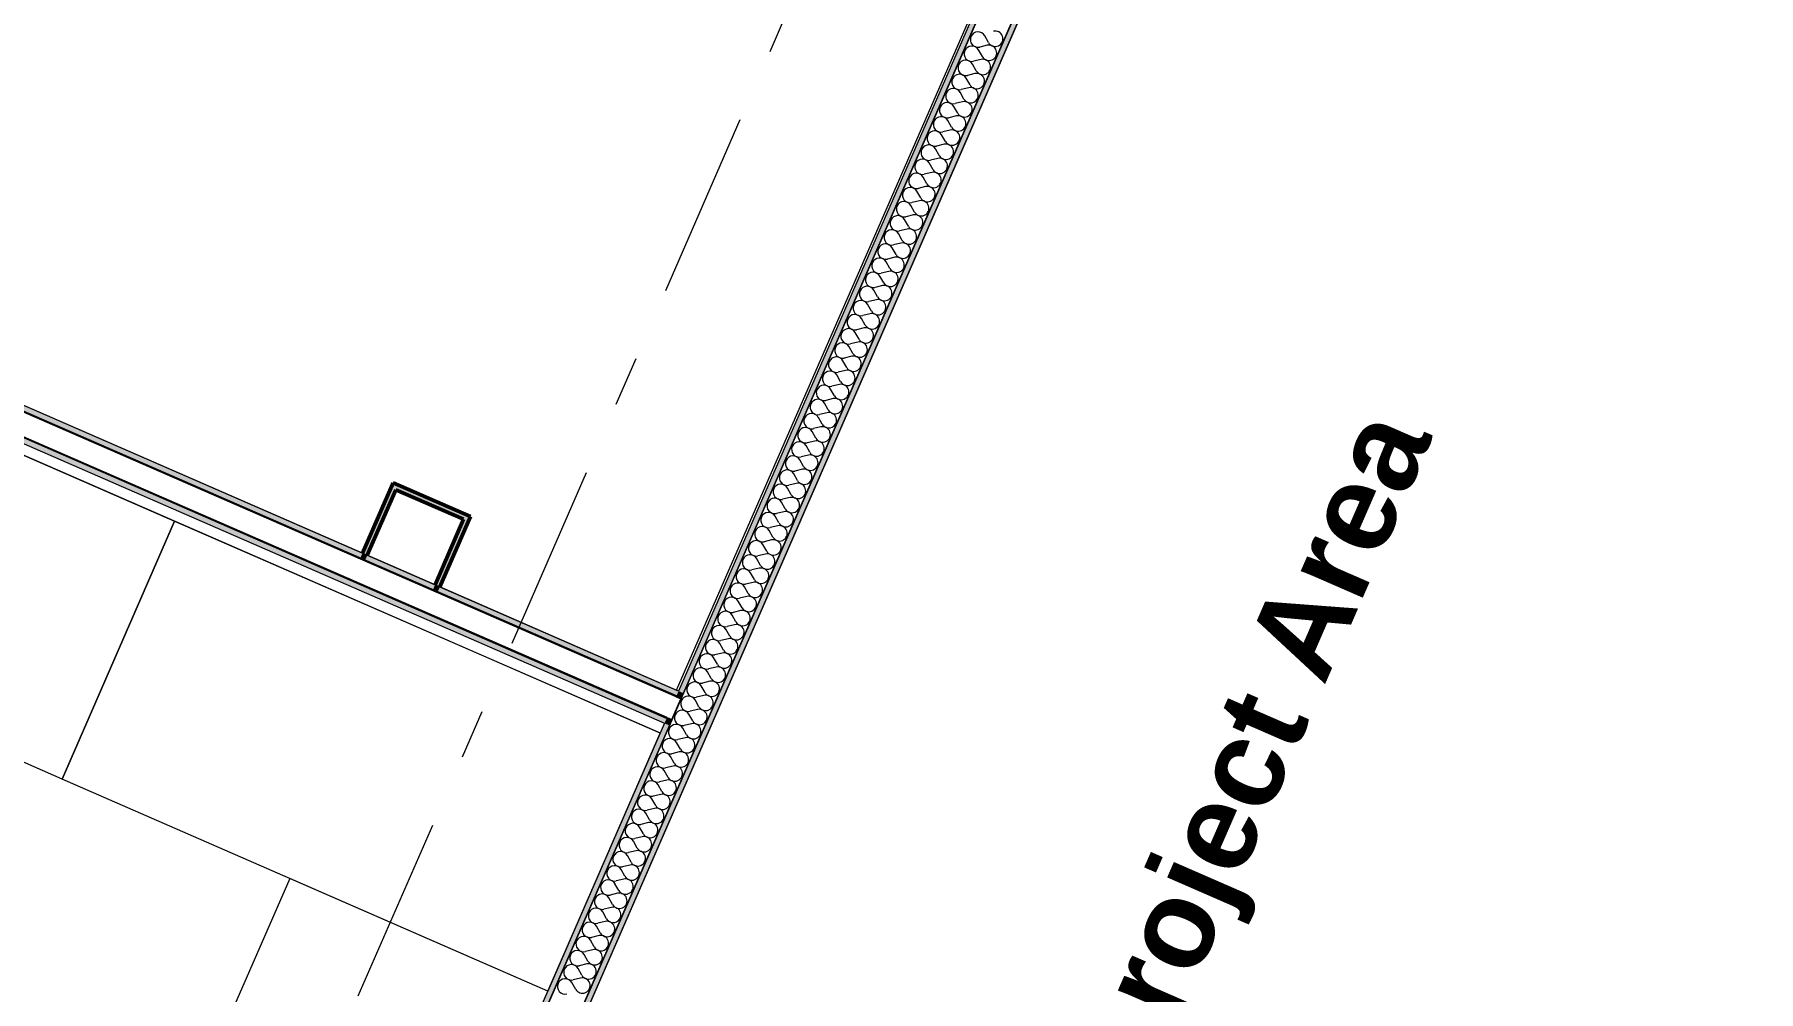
# Model space of a CAD drawing. Header units: millimetres. Extents: x -50172 to 90294, y -80883 to 956680.
# Drawn here: x -2007 to 2893, y -29572 to -26853 of the extents above; entities that cross this region are included whole.
import ezdxf
from ezdxf.enums import TextEntityAlignment as Align

# ---------------------------------------------------------------- set-up
doc = ezdxf.new("R2010")
doc.units = ezdxf.units.MM
doc.header["$MEASUREMENT"] = 0
doc.linetypes.add('Double Dashed', pattern=[1093.611073, 529.166651, -211.666656, 141.111112, -211.666656])
for name, color, linetype in [('A-25-M_Wall_Int', 7, 'Continuous'), ('New_A-15-MG_Structural_Grid_Phase_2', 7, 'Continuous'), ('New_A-25-M_Wall_Int', 7, 'Continuous'), ('New_A-35-M_FFE-Zone', 7, 'Continuous'), ('New_A-35-M_FFE_Fixed', 7, 'Continuous')]:
    doc.layers.add(name, color=color, linetype=linetype)
for name, color, linetype, lineweight, true_color in [('A-25-M_Wall_Int_Pen_No__107', 7, 'Continuous', 15, 0xa6a6a6), ('A-25-M_Wall_Int_Pen_No__27', 7, 'Continuous', 50, 0x2a2a2a), ('New_A-15-MG_Structural_Grid_Phase_2_Pen_No__222', 7, 'Continuous', 13, 0x65af33), ('New_A-25-M_Wall_Int_Pen_No__107', 7, 'Continuous', 15, 0xa6a6a6), ('New_A-35-M_FFE-Zone_Pen_No__74', 7, 'Continuous', 20, 0x606060), ('New_A-35-M_FFE_Fixed_Pen_No__64', 7, 'Continuous', 20, 0x606060)]:
    doc.layers.add(name, color=color, linetype=linetype, lineweight=lineweight, true_color=true_color)
doc.layers.add('New_A-25-M_Wall_Int_Pen_No__1', color=7, linetype='Continuous', lineweight=13)
doc.layers.add('New_ArchiCAD Zone Stamps_Pen_No__9', color=7, linetype='Continuous', lineweight=13)
doc.styles.add('GENERATED_STYLE_2', font='')
doc.styles.add('GENERATED_STYLE_3', font='')
doc.styles.add('GENERATED_STYLE_4', font='')
doc.styles.get('GENERATED_STYLE_2').set_extended_font_data('Arial', bold=True)
doc.styles.get('GENERATED_STYLE_3').set_extended_font_data('Arial')
doc.styles.get('GENERATED_STYLE_4').set_extended_font_data('Swis721 BT')

# ---------------------------------------------------------------- blocks, each defined once
blk = doc.blocks.new('Physics Lab_INB 2301_17_1', base_point=(-3341.5, -30238.9))
at = {"layer": 'New_A-35-M_FFE-Zone_Pen_No__74', "linetype": 'Continuous'}
for p, q in [((-228.4, -28837.6), (-4425.4, -27007.5)), ((-1873.1, -32609.5), (-228.4, -28837.6))]:
    blk.add_line(p, q, dxfattribs=at)
at = {"layer": 'New_ArchiCAD Zone Stamps_Pen_No__9'}
for tag, height, style, p in [('ROOM_NAME', 250, 'GENERATED_STYLE_2', (-3799.3, -28842.9)), ('zoneNameLine2', 250, 'GENERATED_STYLE_2', (-3987.7, -29275)), ('ROOM_NUMBER', 200, 'GENERATED_STYLE_3', (-4176.1, -29695.7)), ('measuredAreaCode', 200, 'GENERATED_STYLE_3', (-4333.2, -30055.8)), ('DUMMY_649', 200, 'GENERATED_STYLE_3', (-4025.8, -30189.9)), ('DUMMY_650', 200, 'GENERATED_STYLE_3', (-3536.4, -30403.2)), ('DUMMY_651', 133.3, 'GENERATED_STYLE_3', (-3257.1, -30509.8))]:
    blk.add_attdef(tag, text='', height=height, rotation=336.4404, dxfattribs=dict(at, style=style)).set_placement(p, align=Align.TOP_LEFT)
blk = doc.blocks.new('store_INB 2103_18_1', base_point=(-1191.8, -26291.2))
at = {"layer": 'New_A-35-M_FFE-Zone_Pen_No__74', "linetype": 'Continuous'}
for p, q in [((-181.9, -28716), (2208.1, -23235.1)), ((-4373.4, -26888.3), (-181.9, -28716))]:
    blk.add_line(p, q, dxfattribs=at)
at = {"layer": 'New_ArchiCAD Zone Stamps_Pen_No__9'}
for tag, height, style, p in [('ROOM_NAME', 250, 'GENERATED_STYLE_2', (-1439.9, -24986.5)), ('zoneNameLine2', 250, 'GENERATED_STYLE_2', (-1628.3, -25418.7)), ('ROOM_NUMBER', 200, 'GENERATED_STYLE_3', (-1816.7, -25839.4)), ('measuredAreaCode', 200, 'GENERATED_STYLE_3', (-1973.8, -26199.5)), ('DUMMY_649', 200, 'GENERATED_STYLE_3', (-1666.4, -26333.5)), ('DUMMY_650', 200, 'GENERATED_STYLE_3', (-1177, -26546.9)), ('DUMMY_651', 133.3, 'GENERATED_STYLE_3', (-897.7, -26653.5))]:
    blk.add_attdef(tag, text='', height=height, rotation=336.4404, dxfattribs=dict(at, style=style)).set_placement(p, align=Align.TOP_LEFT)
blk = doc.blocks.new('Final Year Project Area_INB 2304_19_1', base_point=(1437.2, -28649))
at = {"layer": 'New_A-35-M_FFE-Zone_Pen_No__74', "linetype": 'Continuous'}
blk.add_line((2406.7, -23104.8), (-1869.4, -32911.2), dxfattribs=at)
at = {"layer": 'New_ArchiCAD Zone Stamps_Pen_No__9'}
for tag, height, style, p in [('zoneNameLine2', 250, 'GENERATED_STYLE_2', (642.7, -31588.2)), ('ROOM_NAME', 250, 'GENERATED_STYLE_2', (210.5, -31399.8)), ('DUMMY_650', 200, 'GENERATED_STYLE_3', (1782.3, -31125.5)), ('measuredAreaCode', 200, 'GENERATED_STYLE_3', (1434.9, -31922.2)), ('ROOM_NUMBER', 200, 'GENERATED_STYLE_3', (1074.8, -31765.2)), ('DUMMY_651', 133.3, 'GENERATED_STYLE_3', (1904.1, -30831)), ('DUMMY_649', 200, 'GENERATED_STYLE_3', (1568.9, -31614.8))]:
    blk.add_attdef(tag, text='', height=height, rotation=66.4404, dxfattribs=dict(at, style=style)).set_placement(p, align=Align.TOP_LEFT)
blk = doc.blocks.new('*X470')
at = {"layer": 'New_A-25-M_Wall_Int_Pen_No__107', "linetype": 'Continuous'}
for p, q in [((686.9, -26915.6), (676.1, -26896.6)), ((700.9, -26883.5), (679.6, -26888.5)), ((704.4, -26875.5), (693.6, -26856.4)), ((669.4, -26955.8), (658.6, -26936.7)), ((683.4, -26923.7), (662.1, -26928.7)), ((651.9, -26995.9), (641, -26976.9)), ((665.9, -26963.8), (644.6, -26968.9)), ((630.8, -27044.1), (609.5, -27049.2)), ((634.3, -27036.1), (623.5, -27017)), ((648.4, -27004), (627, -27009)), ((613.3, -27084.3), (592, -27089.3)), ((616.8, -27076.3), (606, -27057.2)), ((581.8, -27156.6), (571, -27137.5)), ((595.8, -27124.4), (574.5, -27129.5)), ((599.3, -27116.4), (588.5, -27097.4)), ((564.3, -27196.7), (553.5, -27177.7)), ((578.3, -27164.6), (557, -27169.6)), ((546.8, -27236.9), (536, -27217.8)), ((560.8, -27204.8), (539.5, -27209.8)), ((525.8, -27285.1), (504.5, -27290.1)), ((529.3, -27277), (518.5, -27258)), ((543.3, -27244.9), (522, -27250)), ((494.3, -27357.4), (483.5, -27338.3)), ((508.3, -27325.2), (487, -27330.3)), ((511.8, -27317.2), (501, -27298.2)), ((476.8, -27397.5), (465.9, -27378.5)), ((490.8, -27365.4), (469.4, -27370.4)), ((459.2, -27437.7), (448.4, -27418.6)), ((473.2, -27405.6), (451.9, -27410.6)), ((438.2, -27485.9), (416.9, -27490.9)), ((441.7, -27477.8), (430.9, -27458.8)), ((455.7, -27445.7), (434.4, -27450.8)), ((420.7, -27526), (399.4, -27531.1)), ((424.2, -27518), (413.4, -27498.9)), ((389.2, -27598.3), (378.4, -27579.3)), ((403.2, -27566.2), (381.9, -27571.2)), ((406.7, -27558.2), (395.9, -27539.1)), ((371.7, -27638.5), (360.9, -27619.4)), ((385.7, -27606.3), (364.4, -27611.4)), ((354.2, -27678.6), (343.4, -27659.6)), ((368.2, -27646.5), (346.9, -27651.5)), ((333.2, -27726.8), (311.8, -27731.9)), ((336.7, -27718.8), (325.9, -27699.7)), ((350.7, -27686.7), (329.4, -27691.7)), ((301.6, -27799.1), (290.8, -27780)), ((315.7, -27767), (294.3, -27772)), ((319.2, -27758.9), (308.3, -27739.9)), ((284.1, -27839.3), (273.3, -27820.2)), ((298.1, -27807.1), (276.8, -27812.2)), ((266.6, -27879.4), (255.8, -27860.4)), ((280.6, -27847.3), (259.3, -27852.3)), ((245.6, -27927.6), (224.3, -27932.6)), ((249.1, -27919.6), (238.3, -27900.5)), ((263.1, -27887.4), (241.8, -27892.5)), ((228.1, -27967.8), (206.8, -27972.8)), ((231.6, -27959.7), (220.8, -27940.7)), ((196.6, -28040), (185.8, -28021)), ((210.6, -28007.9), (189.3, -28013)), ((214.1, -27999.9), (203.3, -27980.8)), ((179.1, -28080.2), (168.3, -28061.2)), ((193.1, -28048.1), (171.8, -28053.1)), ((161.6, -28120.4), (150.7, -28101.3)), ((175.6, -28088.2), (154.2, -28093.3)), ((140.5, -28168.5), (119.2, -28173.6)), ((144, -28160.5), (133.2, -28141.5)), ((158.1, -28128.4), (136.7, -28133.4)), ((109, -28240.8), (98.2, -28221.8)), ((123, -28208.7), (101.7, -28213.8)), ((126.5, -28200.7), (115.7, -28181.6)), ((91.5, -28281), (80.7, -28261.9)), ((105.5, -28248.9), (84.2, -28253.9)), ((74, -28321.1), (63.2, -28302.1)), ((88, -28289), (66.7, -28294.1)), ((56.5, -28361.3), (45.7, -28342.3)), ((70.5, -28329.2), (49.2, -28334.2)), ((35.5, -28409.5), (14.2, -28414.5)), ((39, -28401.5), (28.2, -28382.4)), ((53, -28369.3), (31.7, -28374.4)), ((4, -28481.8), (-6.9, -28462.7)), ((18, -28449.7), (-3.3, -28454.7)), ((21.5, -28441.6), (10.7, -28422.6)), ((-13.6, -28521.9), (-24.4, -28502.9)), ((0.5, -28489.8), (-20.9, -28494.9)), ((-31.1, -28562.1), (-41.9, -28543)), ((-17.1, -28530), (-38.4, -28535)), ((-52.1, -28610.3), (-73.4, -28615.3)), ((-48.6, -28602.3), (-59.4, -28583.2)), ((-34.6, -28570.1), (-55.9, -28575.2)), ((-69.6, -28650.4), (-90.9, -28655.5)), ((-66.1, -28642.4), (-76.9, -28623.4)), ((-101.1, -28722.7), (-111.9, -28703.7)), ((-87.1, -28690.6), (-108.4, -28695.6)), ((-83.6, -28682.6), (-94.4, -28663.5)), ((-118.6, -28762.9), (-129.4, -28743.8)), ((-104.6, -28730.8), (-125.9, -28735.8)), ((-136.1, -28803), (-146.9, -28784)), ((-122.1, -28770.9), (-143.4, -28776)), ((-157.1, -28851.2), (-178.5, -28856.3)), ((-153.6, -28843.2), (-164.4, -28824.1)), ((-139.6, -28811.1), (-160.9, -28816.1)), ((-188.7, -28923.5), (-199.5, -28904.5)), ((-174.7, -28891.4), (-196, -28896.4)), ((-171.1, -28883.4), (-182, -28864.3)), ((-206.2, -28963.7), (-217, -28944.6)), ((-192.2, -28931.5), (-213.5, -28936.6)), ((-223.7, -29003.8), (-234.5, -28984.8)), ((-209.7, -28971.7), (-231, -28976.7)), ((-244.7, -29052), (-266, -29057.1)), ((-241.2, -29044), (-252, -29024.9)), ((-227.2, -29011.9), (-248.5, -29016.9)), ((-262.2, -29092.2), (-283.5, -29097.2)), ((-258.7, -29084.1), (-269.5, -29065.1)), ((-293.7, -29164.5), (-304.5, -29145.4)), ((-279.7, -29132.3), (-301, -29137.4)), ((-276.2, -29124.3), (-287, -29105.3)), ((-311.2, -29204.6), (-322, -29185.6)), ((-297.2, -29172.5), (-318.5, -29177.5)), ((-328.7, -29244.8), (-339.6, -29225.7)), ((-314.7, -29212.7), (-336.1, -29217.7)), ((-349.8, -29293), (-371.1, -29298)), ((-346.3, -29284.9), (-357.1, -29265.9)), ((-332.2, -29252.8), (-353.6, -29257.9)), ((-381.3, -29365.3), (-392.1, -29346.2)), ((-367.3, -29333.1), (-388.6, -29338.2)), ((-363.8, -29325.1), (-374.6, -29306)), ((-398.8, -29405.4), (-409.6, -29386.4)), ((-384.8, -29373.3), (-406.1, -29378.3)), ((-416.3, -29445.6), (-427.1, -29426.5)), ((-402.3, -29413.4), (-423.6, -29418.5)), ((-437.3, -29493.8), (-458.6, -29498.8)), ((-433.8, -29485.7), (-444.6, -29466.7)), ((-419.8, -29453.6), (-441.1, -29458.6)), ((-454.8, -29533.9), (-476.1, -29539)), ((-451.3, -29525.9), (-462.1, -29506.8)), ((-468.8, -29566), (-479.6, -29547))]:
    blk.add_line(p, q, dxfattribs=at)
for centre, start, end in [((674.5, -26867.2), 29.5705, 156.4404), ((723.4, -26864.7), 209.5705, 103.3103), ((657, -26907.4), 156.4404, 283.3103), ((657, -26907.4), 29.5705, 156.4404), ((674.5, -26867.2), 156.4404, 283.3103), ((705.9, -26904.8), 209.5705, 103.3103), ((639.5, -26947.5), 156.4404, 283.3103), ((639.5, -26947.5), 29.5705, 156.4404), ((688.4, -26945), 209.5705, 103.3103), ((622, -26987.7), 156.4404, 283.3103), ((622, -26987.7), 29.5705, 156.4404), ((670.9, -26985.1), 209.5705, 103.3103), ((604.5, -27027.9), 156.4404, 283.3103), ((604.5, -27027.9), 29.5705, 156.4404), ((635.9, -27065.4), 209.5705, 103.3103), ((653.4, -27025.3), 209.5705, 103.3103), ((569.5, -27108.2), 29.5705, 156.4404), ((587, -27068), 156.4404, 283.3103), ((587, -27068), 29.5705, 156.4404), ((618.4, -27105.6), 209.5705, 103.3103), ((552, -27148.3), 156.4404, 283.3103), ((552, -27148.3), 29.5705, 156.4404), ((569.5, -27108.2), 156.4404, 283.3103), ((600.9, -27145.8), 209.5705, 103.3103), ((534.4, -27188.5), 156.4404, 283.3103), ((534.4, -27188.5), 29.5705, 156.4404), ((583.4, -27185.9), 209.5705, 103.3103), ((516.9, -27228.6), 156.4404, 283.3103), ((516.9, -27228.6), 29.5705, 156.4404), ((565.8, -27226.1), 209.5705, 103.3103), ((481.9, -27309), 29.5705, 156.4404), ((499.4, -27268.8), 156.4404, 283.3103), ((499.4, -27268.8), 29.5705, 156.4404), ((530.8, -27306.4), 209.5705, 103.3103), ((548.3, -27266.2), 209.5705, 103.3103), ((464.4, -27349.1), 29.5705, 156.4404), ((481.9, -27309), 156.4404, 283.3103), ((513.3, -27346.6), 209.5705, 103.3103), ((446.9, -27389.3), 156.4404, 283.3103), ((446.9, -27389.3), 29.5705, 156.4404), ((464.4, -27349.1), 156.4404, 283.3103), ((495.8, -27386.7), 209.5705, 103.3103), ((429.4, -27429.4), 156.4404, 283.3103), ((429.4, -27429.4), 29.5705, 156.4404), ((478.3, -27426.9), 209.5705, 103.3103), ((411.9, -27469.6), 156.4404, 283.3103), ((411.9, -27469.6), 29.5705, 156.4404), ((443.3, -27507.2), 209.5705, 103.3103), ((460.8, -27467), 209.5705, 103.3103), ((376.8, -27549.9), 29.5705, 156.4404), ((394.4, -27509.8), 156.4404, 283.3103), ((394.4, -27509.8), 29.5705, 156.4404), ((425.8, -27547.3), 209.5705, 103.3103), ((359.3, -27590.1), 156.4404, 283.3103), ((359.3, -27590.1), 29.5705, 156.4404), ((376.8, -27549.9), 156.4404, 283.3103), ((408.2, -27587.5), 209.5705, 103.3103), ((341.8, -27630.2), 156.4404, 283.3103), ((341.8, -27630.2), 29.5705, 156.4404), ((390.7, -27627.7), 209.5705, 103.3103), ((324.3, -27670.4), 156.4404, 283.3103), ((324.3, -27670.4), 29.5705, 156.4404), ((373.2, -27667.8), 209.5705, 103.3103), ((289.3, -27750.7), 29.5705, 156.4404), ((306.8, -27710.5), 156.4404, 283.3103), ((306.8, -27710.5), 29.5705, 156.4404), ((338.2, -27748.1), 209.5705, 103.3103), ((355.7, -27708), 209.5705, 103.3103), ((271.8, -27790.9), 29.5705, 156.4404), ((289.3, -27750.7), 156.4404, 283.3103), ((320.7, -27788.3), 209.5705, 103.3103), ((254.3, -27831), 156.4404, 283.3103), ((254.3, -27831), 29.5705, 156.4404), ((271.8, -27790.9), 156.4404, 283.3103), ((303.2, -27828.4), 209.5705, 103.3103), ((236.8, -27871.2), 156.4404, 283.3103), ((236.8, -27871.2), 29.5705, 156.4404), ((285.7, -27868.6), 209.5705, 103.3103), ((219.2, -27911.3), 156.4404, 283.3103), ((219.2, -27911.3), 29.5705, 156.4404), ((250.7, -27948.9), 209.5705, 103.3103), ((268.2, -27908.8), 209.5705, 103.3103), ((184.2, -27991.6), 29.5705, 156.4404), ((201.7, -27951.5), 156.4404, 283.3103), ((201.7, -27951.5), 29.5705, 156.4404), ((233.1, -27989.1), 209.5705, 103.3103), ((166.7, -28031.8), 156.4404, 283.3103), ((166.7, -28031.8), 29.5705, 156.4404), ((184.2, -27991.6), 156.4404, 283.3103), ((215.6, -28029.2), 209.5705, 103.3103), ((149.2, -28072), 156.4404, 283.3103), ((149.2, -28072), 29.5705, 156.4404), ((198.1, -28069.4), 209.5705, 103.3103), ((131.7, -28112.1), 156.4404, 283.3103), ((131.7, -28112.1), 29.5705, 156.4404), ((180.6, -28109.6), 209.5705, 103.3103), ((96.7, -28192.4), 29.5705, 156.4404), ((114.2, -28152.3), 156.4404, 283.3103), ((114.2, -28152.3), 29.5705, 156.4404), ((145.6, -28189.9), 209.5705, 103.3103), ((163.1, -28149.7), 209.5705, 103.3103), ((79.2, -28232.6), 29.5705, 156.4404), ((96.7, -28192.4), 156.4404, 283.3103), ((128.1, -28230), 209.5705, 103.3103), ((61.7, -28272.7), 156.4404, 283.3103), ((61.7, -28272.7), 29.5705, 156.4404), ((79.2, -28232.6), 156.4404, 283.3103), ((110.6, -28270.2), 209.5705, 103.3103), ((44.1, -28312.9), 156.4404, 283.3103), ((44.1, -28312.9), 29.5705, 156.4404), ((93.1, -28310.3), 209.5705, 103.3103), ((26.6, -28353.1), 156.4404, 283.3103), ((26.6, -28353.1), 29.5705, 156.4404), ((58, -28390.7), 209.5705, 103.3103), ((75.5, -28350.5), 209.5705, 103.3103), ((-8.4, -28433.4), 29.5705, 156.4404), ((9.1, -28393.2), 156.4404, 283.3103), ((9.1, -28393.2), 29.5705, 156.4404), ((40.5, -28430.8), 209.5705, 103.3103), ((-25.9, -28473.5), 156.4404, 283.3103), ((-25.9, -28473.5), 29.5705, 156.4404), ((-8.4, -28433.4), 156.4404, 283.3103), ((23, -28471), 209.5705, 103.3103), ((-43.4, -28513.7), 156.4404, 283.3103), ((-43.4, -28513.7), 29.5705, 156.4404), ((5.5, -28511.1), 209.5705, 103.3103), ((-60.9, -28553.9), 156.4404, 283.3103), ((-60.9, -28553.9), 29.5705, 156.4404), ((-12, -28551.3), 209.5705, 103.3103), ((-95.9, -28634.2), 29.5705, 156.4404), ((-78.4, -28594), 156.4404, 283.3103), ((-78.4, -28594), 29.5705, 156.4404), ((-47, -28631.6), 209.5705, 103.3103), ((-29.5, -28591.4), 209.5705, 103.3103), ((-113.5, -28674.3), 29.5705, 156.4404), ((-95.9, -28634.2), 156.4404, 283.3103), ((-64.5, -28671.8), 209.5705, 103.3103), ((-131, -28714.5), 156.4404, 283.3103), ((-131, -28714.5), 29.5705, 156.4404), ((-113.5, -28674.3), 156.4404, 283.3103), ((-82.1, -28711.9), 209.5705, 103.3103), ((-148.5, -28754.6), 156.4404, 283.3103), ((-148.5, -28754.6), 29.5705, 156.4404), ((-99.6, -28752.1), 209.5705, 103.3103), ((-166, -28794.8), 156.4404, 283.3103), ((-166, -28794.8), 29.5705, 156.4404), ((-117.1, -28792.2), 209.5705, 103.3103), ((-201, -28875.1), 29.5705, 156.4404), ((-183.5, -28835), 156.4404, 283.3103), ((-183.5, -28835), 29.5705, 156.4404), ((-152.1, -28872.5), 209.5705, 103.3103), ((-134.6, -28832.4), 209.5705, 103.3103), ((-218.5, -28915.3), 156.4404, 283.3103), ((-218.5, -28915.3), 29.5705, 156.4404), ((-201, -28875.1), 156.4404, 283.3103), ((-169.6, -28912.7), 209.5705, 103.3103), ((-236, -28955.4), 156.4404, 283.3103), ((-236, -28955.4), 29.5705, 156.4404), ((-187.1, -28952.9), 209.5705, 103.3103), ((-253.5, -28995.6), 156.4404, 283.3103), ((-253.5, -28995.6), 29.5705, 156.4404), ((-204.6, -28993), 209.5705, 103.3103), ((-288.6, -29075.9), 29.5705, 156.4404), ((-271.1, -29035.7), 156.4404, 283.3103), ((-271.1, -29035.7), 29.5705, 156.4404), ((-239.7, -29073.3), 209.5705, 103.3103), ((-222.1, -29033.2), 209.5705, 103.3103), ((-306.1, -29116.1), 29.5705, 156.4404), ((-288.6, -29075.9), 156.4404, 283.3103), ((-257.2, -29113.5), 209.5705, 103.3103), ((-323.6, -29156.2), 156.4404, 283.3103), ((-323.6, -29156.2), 29.5705, 156.4404), ((-306.1, -29116.1), 156.4404, 283.3103), ((-274.7, -29153.7), 209.5705, 103.3103), ((-341.1, -29196.4), 156.4404, 283.3103), ((-341.1, -29196.4), 29.5705, 156.4404), ((-292.2, -29193.8), 209.5705, 103.3103), ((-358.6, -29236.5), 156.4404, 283.3103), ((-358.6, -29236.5), 29.5705, 156.4404), ((-309.7, -29234), 209.5705, 103.3103), ((-393.6, -29316.9), 29.5705, 156.4404), ((-376.1, -29276.7), 156.4404, 283.3103), ((-376.1, -29276.7), 29.5705, 156.4404), ((-344.7, -29314.3), 209.5705, 103.3103), ((-327.2, -29274.1), 209.5705, 103.3103), ((-411.1, -29357), 156.4404, 283.3103), ((-411.1, -29357), 29.5705, 156.4404), ((-393.6, -29316.9), 156.4404, 283.3103), ((-362.2, -29354.4), 209.5705, 103.3103), ((-428.7, -29397.2), 156.4404, 283.3103), ((-428.7, -29397.2), 29.5705, 156.4404), ((-379.7, -29394.6), 209.5705, 103.3103), ((-446.2, -29437.3), 156.4404, 283.3103), ((-446.2, -29437.3), 29.5705, 156.4404), ((-397.2, -29434.8), 209.5705, 103.3103), ((-481.2, -29517.6), 29.5705, 156.4404), ((-463.7, -29477.5), 156.4404, 283.3103), ((-463.7, -29477.5), 29.5705, 156.4404), ((-432.3, -29515.1), 209.5705, 103.3103), ((-414.8, -29474.9), 209.5705, 103.3103), ((-498.7, -29557.8), 29.5705, 156.4404), ((-481.2, -29517.6), 156.4404, 283.3103), ((-449.8, -29555.2), 209.5705, 103.3103), ((-498.7, -29557.8), 156.4404, 283.3103)]:
    blk.add_arc(centre, 21.9, start, end, dxfattribs=at)
blk = doc.blocks.new('Wall_119_1', base_point=(-1869.4, -32911.1))
at = {"layer": 'New_A-25-M_Wall_Int_Pen_No__107', "linetype": 'Continuous', "lineweight": 0, "true_color": 0x535353}
for points in [[(-1883.1, -32905.1), (2389.3, -23107), (2388.4, -23106.6), (-1884, -32904.7)], [(2239.3, -23215.9), (-168.7, -28738.2), (-167.8, -28738.6), (2240.2, -23216.3)], [(-169.9, -28740.9), (-1969.3, -32867.5), (-1968.4, -32867.9), (-169, -28741.3)], [(-182.4, -28732.2), (-183.6, -28734.9), (-169.9, -28740.9), (-168.7, -28738.2)], [(-168.7, -28738.2), (-169.9, -28740.9), (-169, -28741.3), (-167.8, -28738.6)], [(-209.2, -28793.6), (-210.4, -28796.3), (-196.6, -28802.3), (-195.4, -28799.6)]]:
    blk.add_hatch(color=251, dxfattribs=at).paths.add_polyline_path(points)
at = {"layer": 'New_A-25-M_Wall_Int_Pen_No__107', "linetype": 'Continuous'}
for points in [[(-1869.4, -32911.1), (2403.1, -23113), (2389.3, -23107), (-1883.1, -32905.1)], [(2219.5, -23223.7), (-176.4, -28718.4), (-162.7, -28724.4), (2233.3, -23229.7)], [(-176.4, -28718.4), (-182.4, -28732.2), (-168.7, -28738.2), (-162.7, -28724.4)], [(-210.4, -28796.3), (-216.4, -28810.1), (-202.6, -28816.1), (-196.6, -28802.3)], [(-216.4, -28810.1), (-1983, -32861.5), (-1969.3, -32867.5), (-202.6, -28816.1)]]:
    blk.add_hatch(color=256, dxfattribs=at).paths.add_polyline_path(points)
at = {"layer": 'New_A-25-M_Wall_Int_Pen_No__1', "linetype": 'Continuous'}
for p, q in [((-1884, -32904.7), (2388.4, -23106.6)), ((-1883.1, -32905.1), (2389.3, -23107)), ((-167.8, -28738.6), (2240.2, -23216.3)), ((-162.7, -28724.4), (2233.3, -23229.7)), ((-1968.4, -32867.9), (-169, -28741.3)), ((-195.4, -28799.6), (-169.9, -28740.9)), ((-183.6, -28734.9), (-169.9, -28740.9)), ((-168.7, -28738.2), (-182.4, -28732.2)), ((-169, -28741.3), (-167.8, -28738.6)), ((-168.7, -28738.2), (-162.7, -28724.4)), ((-210.4, -28796.3), (-196.6, -28802.3)), ((-209.2, -28793.6), (-195.4, -28799.6)), ((-202.6, -28816.1), (-196.6, -28802.3)), ((-1969.3, -32867.5), (-202.6, -28816.1))]:
    blk.add_line(p, q, dxfattribs=at)
at = {"layer": 'New_A-25-M_Wall_Int_Pen_No__1', "linetype": 'Continuous', "flags": 128}
for points in [[(-1869.4, -32911.1), (2403.1, -23113)], [(2219.5, -23223.7), (-176.4, -28718.4)], [(-216.4, -28810.1), (-1983, -32861.5)]]:
    blk.add_lwpolyline(points, dxfattribs=at)
at = {"layer": 'New_A-25-M_Wall_Int', "color": 250, "lineweight": 50, "true_color": 0x2a2a2a}
blk.add_blockref('*X470', (0, 0), dxfattribs=at)
blk = doc.blocks.new('Wall_123_1', base_point=(-62.8, -28768))
at = {"layer": 'A-25-M_Wall_Int_Pen_No__107', "linetype": 'Continuous'}
for points in [[(-1080.8, -28340.4), (-1067.1, -28346.4), (-1061.1, -28332.7), (-1074.8, -28326.7)], [(-874.6, -28430.4), (-860.8, -28436.3), (-854.8, -28422.6), (-868.6, -28416.6)]]:
    blk.add_hatch(color=256, dxfattribs=at).paths.add_polyline_path(points)
at = {"layer": 'New_A-25-M_Wall_Int_Pen_No__107', "linetype": 'Continuous'}
for points in [[(-1074.8, -28326.7), (-4373.4, -26888.3), (-4379.4, -26902.1), (-1080.8, -28340.4)], [(-210.4, -28796.3), (-4407.4, -26966.2), (-4413.4, -26980), (-216.4, -28810.1)], [(-1067.1, -28346.4), (-874.6, -28430.4), (-868.6, -28416.6), (-1061.1, -28332.7)], [(-860.8, -28436.3), (-182.4, -28732.2), (-176.4, -28718.4), (-854.8, -28422.6)]]:
    blk.add_hatch(color=256, dxfattribs=at).paths.add_polyline_path(points)
at = {"layer": 'New_A-25-M_Wall_Int_Pen_No__107', "linetype": 'Continuous', "lineweight": 0, "true_color": 0x535353}
for points in [[(-182.4, -28732.2), (-4379.4, -26902.1), (-4380.6, -26904.8), (-183.6, -28734.9)], [(-209.2, -28793.6), (-4406.2, -26963.5), (-4407.4, -26966.2), (-210.4, -28796.3)]]:
    blk.add_hatch(color=251, dxfattribs=at).paths.add_polyline_path(points)
at = {"layer": 'New_A-25-M_Wall_Int_Pen_No__1', "linetype": 'Continuous'}
for p, q in [((-183.6, -28734.9), (-4380.6, -26904.8)), ((-182.4, -28732.2), (-4379.4, -26902.1)), ((-210.4, -28796.3), (-4407.4, -26966.2)), ((-209.2, -28793.6), (-4406.2, -26963.5))]:
    blk.add_line(p, q, dxfattribs=at)
at = {"layer": 'New_A-25-M_Wall_Int_Pen_No__1', "linetype": 'Continuous', "flags": 128}
for points in [[(-1074.8, -28326.7), (-4373.4, -26888.3)], [(-4413.4, -26980), (-216.4, -28810.1)], [(-868.6, -28416.6), (-1061.1, -28332.7)], [(-176.4, -28718.4), (-854.8, -28422.6)]]:
    blk.add_lwpolyline(points, dxfattribs=at)
blk = doc.blocks.new('Wall_432_1', base_point=(-979.9, -28146.5))
at = {"layer": 'A-25-M_Wall_Int_Pen_No__107', "linetype": 'Continuous'}
blk.add_hatch(color=256, dxfattribs=at).paths.add_polyline_path([(-987.6, -28126.7), (-1074.8, -28326.7), (-1061.1, -28332.7), (-979.9, -28146.5)])
at = {"layer": 'A-25-M_Wall_Int_Pen_No__27', "linetype": 'Continuous', "flags": 128}
for points in [[(-987.6, -28126.7), (-1074.8, -28326.7)], [(-1061.1, -28332.7), (-979.9, -28146.5)]]:
    blk.add_lwpolyline(points, dxfattribs=at)
blk = doc.blocks.new('Wall_433_1', base_point=(-979.9, -28146.5))
at = {"layer": 'A-25-M_Wall_Int_Pen_No__107', "linetype": 'Continuous'}
blk.add_hatch(color=256, dxfattribs=at).paths.add_polyline_path([(-979.9, -28146.5), (-787.4, -28230.4), (-767.6, -28222.6), (-987.6, -28126.7)])
at = {"layer": 'A-25-M_Wall_Int_Pen_No__27', "linetype": 'Continuous', "flags": 128}
for points in [[(-767.6, -28222.6), (-987.6, -28126.7)], [(-979.9, -28146.5), (-787.4, -28230.4)]]:
    blk.add_lwpolyline(points, dxfattribs=at)
blk = doc.blocks.new('Wall_434_1', base_point=(-787.4, -28230.4))
at = {"layer": 'A-25-M_Wall_Int_Pen_No__107', "linetype": 'Continuous'}
blk.add_hatch(color=256, dxfattribs=at).paths.add_polyline_path([(-787.4, -28230.4), (-868.6, -28416.6), (-854.8, -28422.6), (-767.6, -28222.6)])
at = {"layer": 'A-25-M_Wall_Int_Pen_No__27', "linetype": 'Continuous', "flags": 128}
for points in [[(-787.4, -28230.4), (-868.6, -28416.6)], [(-854.8, -28422.6), (-767.6, -28222.6)]]:
    blk.add_lwpolyline(points, dxfattribs=at)
blk = doc.blocks.new('Laboratory Workstation_17')
at = {"layer": 'New_A-35-M_FFE_Fixed_Pen_No__64', "linetype": 'Continuous'}
for p, q in [((1532.6, 800), (0, 800)), ((0, 800), (0, 0)), ((1532.6, 0), (1532.6, 800)), ((0, 0), (1532.6, 0))]:
    blk.add_line(p, q, dxfattribs=at)
blk = doc.blocks.new('Laboratory Workstation_18')
at = {"layer": 'New_A-35-M_FFE_Fixed_Pen_No__64', "linetype": 'Continuous'}
for p, q in [((1506, 800), (0, 800)), ((0, 800), (0, 0)), ((1506, 0), (1506, 800)), ((0, 0), (1506, 0))]:
    blk.add_line(p, q, dxfattribs=at)
blk = doc.blocks.new('Laboratory Workstation_19')
at = {"layer": 'New_A-35-M_FFE_Fixed_Pen_No__64', "linetype": 'Continuous'}
for p, q in [((1500, 800), (0, 800)), ((0, 800), (0, 0)), ((1500, 0), (1500, 800)), ((0, 0), (1500, 0))]:
    blk.add_line(p, q, dxfattribs=at)
blk = doc.blocks.new('Standard grid marker_43')
at = {"layer": 'New_A-15-MG_Structural_Grid_Phase_2_Pen_No__222', "linetype": 'Double Dashed'}
blk.add_line((948.6, 0), (36650.5, 0), dxfattribs=at)
at = {"layer": 'New_A-15-MG_Structural_Grid_Phase_2_Pen_No__222', "style": 'GENERATED_STYLE_4'}
for tag, p in [('AC_MarkerText_1_0', (-500, -588.3)), ('AC_MarkerText_1_1', (38099.1, -588.3))]:
    blk.add_attdef(tag, text='', height=350, rotation=90, dxfattribs=at).set_placement(p, align=Align.MIDDLE_CENTER)

msp = doc.modelspace()

# ---------------------------------------------------------------- block references
at = {"layer": 'A-25-M_Wall_Int', "color": 250, "lineweight": 50, "true_color": 0x2a2a2a}
for name, p in [('Wall_432_1', (-979.9, -28146.5)), ('Wall_433_1', (-979.9, -28146.5)), ('Wall_434_1', (-787.4, -28230.4))]:
    msp.add_blockref(name, p, dxfattribs=at)
at = {"layer": 'New_A-15-MG_Structural_Grid_Phase_2', "color": 8, "linetype": 'Continuous', "lineweight": 15, "zscale": 1000, "rotation": 246.440411583993}
msp.add_blockref('Standard grid marker_43', (12179.5, 840.1), dxfattribs=at)
at = {"layer": 'New_A-25-M_Wall_Int', "color": 250, "lineweight": 50, "true_color": 0x2a2a2a}
for name, p in [('Wall_119_1', (-1869.4, -32911.1)), ('Wall_123_1', (-62.8, -28768))]:
    msp.add_blockref(name, p, dxfattribs=at)
at = {"layer": 'New_A-35-M_FFE-Zone', "linetype": 'Continuous'}
msp.add_blockref('store_INB 2103_18_1', (-1191.8, -26291.2), dxfattribs=at)
ref = msp.add_blockref('Final Year Project Area_INB 2304_19_1', (1437.2, -28649), dxfattribs=at)
ref.add_attrib('ROOM_NAME', 'Final Year Project Area', dxfattribs={"layer": 'New_ArchiCAD Zone Stamps_Pen_No__9', "color": 7, "height": 250, "rotation": 66.4404, "style": 'GENERATED_STYLE_2'}).set_placement((210.5, -31399.8), align=Align.TOP_LEFT)
ref = msp.add_blockref('Physics Lab_INB 2301_17_1', (-3341.5, -30238.9), dxfattribs=at)
ref.add_attrib('ROOM_NAME', 'Physics Lab', dxfattribs={"layer": 'New_ArchiCAD Zone Stamps_Pen_No__9', "color": 7, "height": 250, "rotation": 336.4404, "style": 'GENERATED_STYLE_2'}).set_placement((-3799.3, -28842.9), align=Align.TOP_LEFT)
at = {"layer": 'New_A-35-M_FFE_Fixed', "color": 251, "linetype": 'Continuous', "lineweight": 20, "true_color": 0x606060, "xscale": -1, "zscale": 1000, "rotation": 336.4404115839982}
for name, p in [('Laboratory Workstation_17', (-1928.6, -28968.9)), ('Laboratory Workstation_18', (-548.1, -29570.9))]:
    msp.add_blockref(name, p, dxfattribs=at)
at = {"layer": 'New_A-35-M_FFE_Fixed', "color": 251, "linetype": 'Continuous', "lineweight": 20, "true_color": 0x606060, "zscale": 1000, "rotation": 246.4404115839981}
msp.add_blockref('Laboratory Workstation_19', (-1281.5, -29251.1), dxfattribs=at)

doc.saveas('drawing.dxf')
